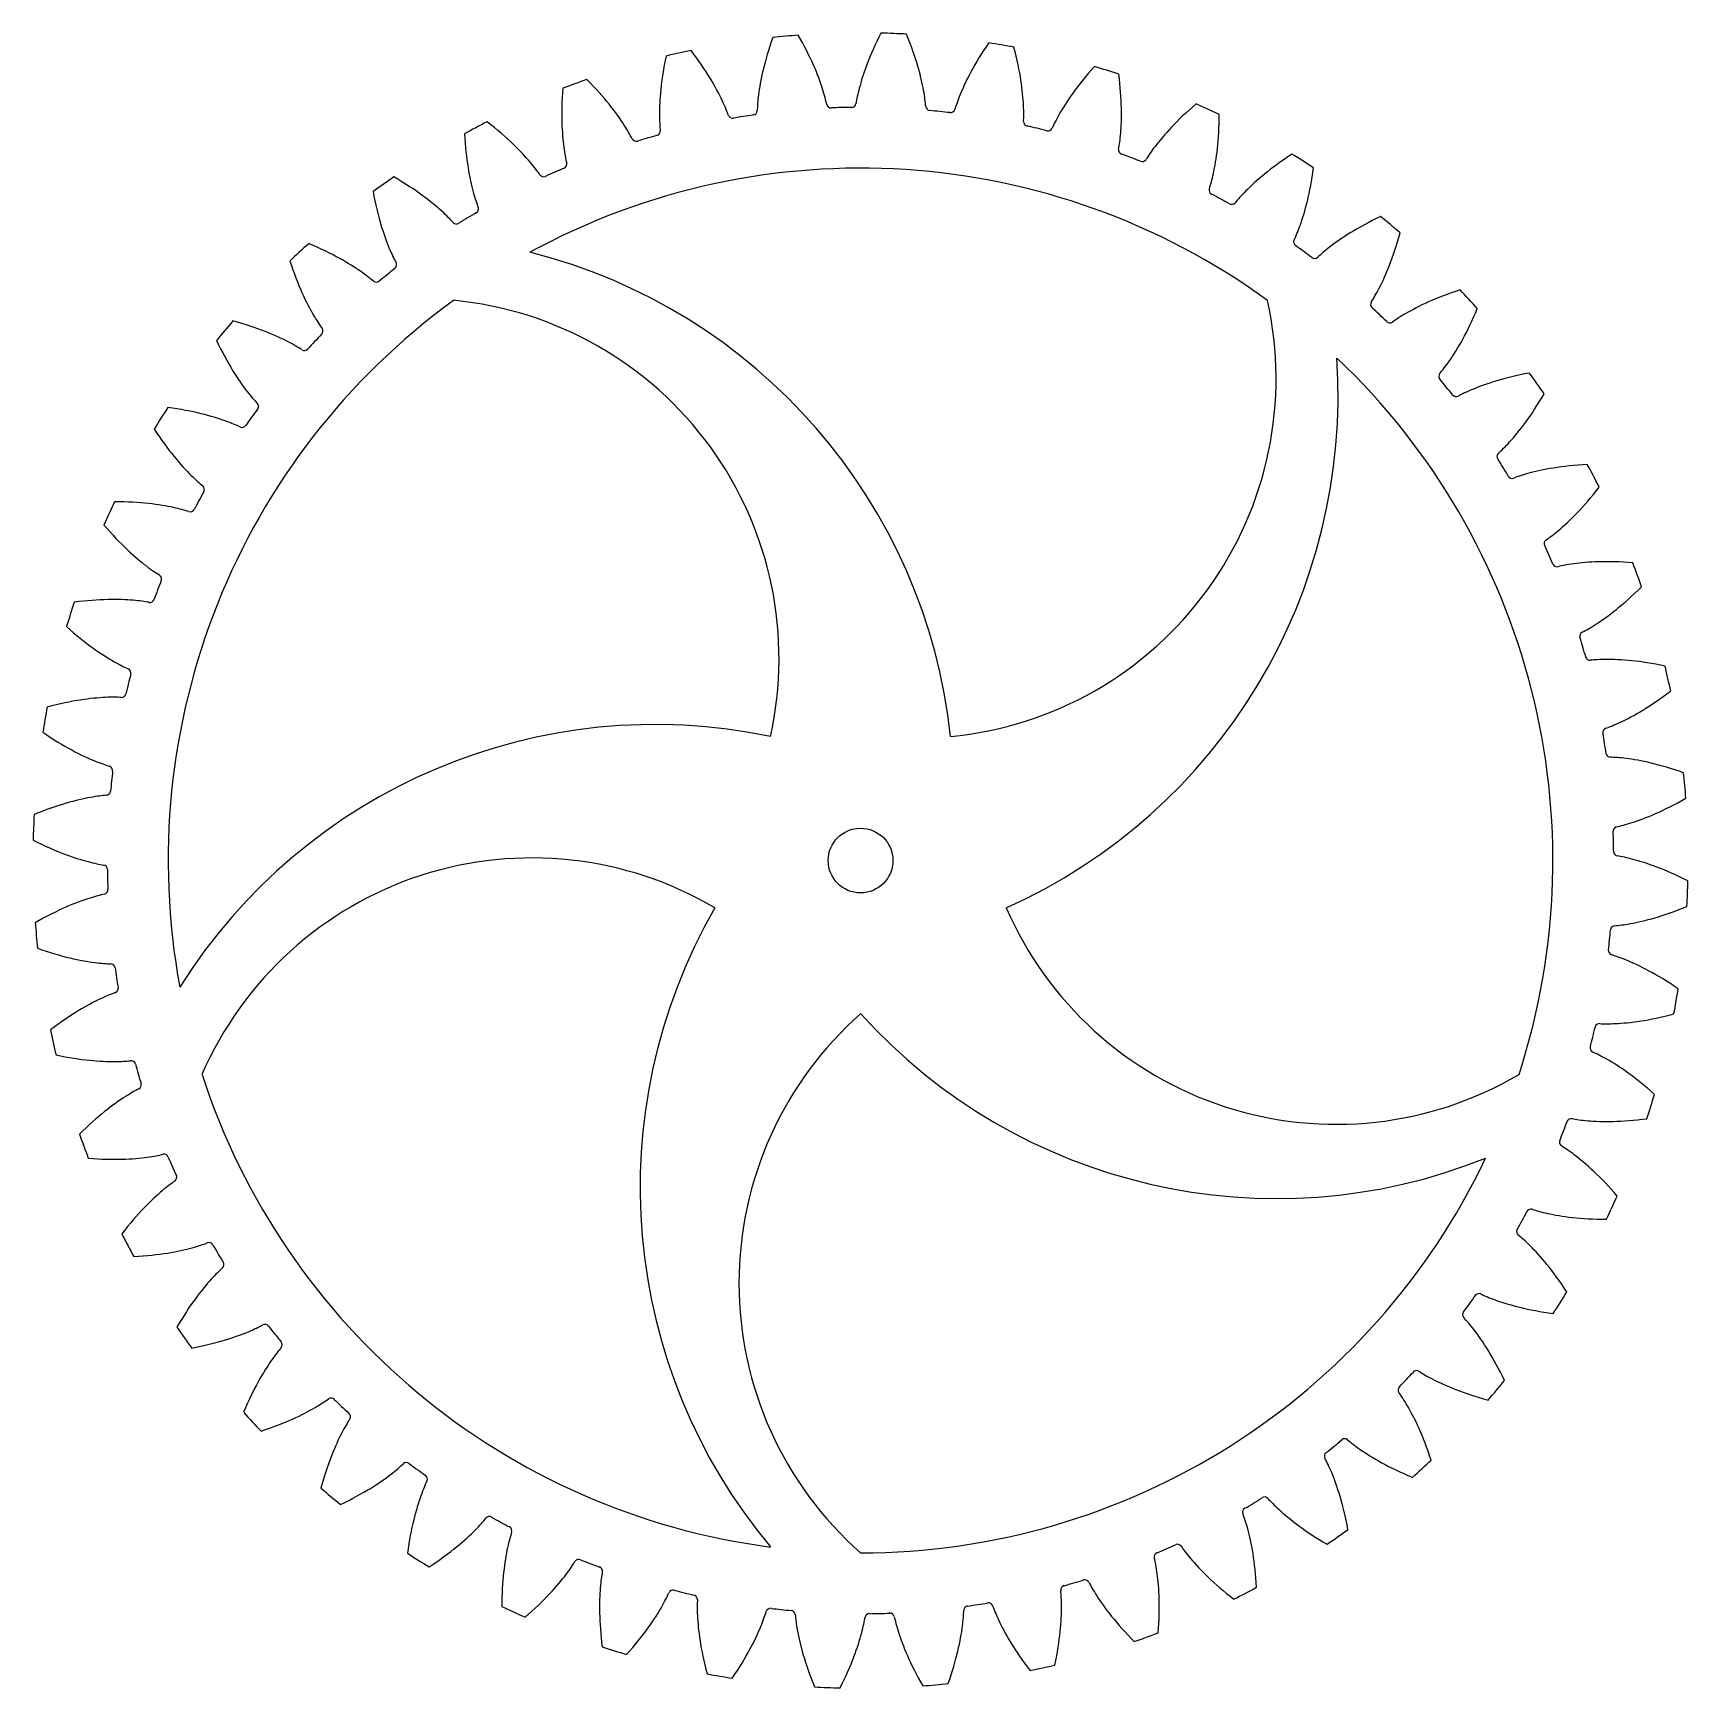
# Model space of a CAD drawing. Header units: millimetres. Extents: x -21 to 125, y -2 to 144.
import ezdxf

# ---------------------------------------------------------------- set-up
doc = ezdxf.new("R2010")
doc.units = ezdxf.units.MM
doc.layers.get('0').update_dxf_attribs({"linetype": 'CONTINUOUS'})

msp = doc.modelspace()

# ---------------------------------------------------------------- linework, layer by layer
msp.add_circle((51.67, 71.11), 2.85)
for centre, radius, start, end in [((51.67, 71.11), 72.92, 94.3148, 96.0852), ((51.67, 71.11), 72.92, 86.8148, 88.5852), ((51.67, 71.11), 72.92, 79.3148, 81.0852), ((51.67, 71.11), 72.92, 101.8148, 103.5852), ((51.67, 71.11), 72.92, 71.8148, 73.5852), ((51.67, 71.11), 72.92, 109.3148, 111.0852), ((42.17, 137.19), 0.4, 278.1804, 358.3858), ((49.08, 137.82), 0.4, 192.0142, 272.2196), ((51.67, 71.11), 66.36, 90.6804, 92.2196), ((50.87, 137.86), 0.4, 270.6804, 350.8858), ((57.81, 137.58), 0.4, 184.5142, 264.7196), ((51.67, 71.11), 66.36, 83.1804, 84.7196), ((59.59, 137.4), 0.4, 263.1804, 343.3858), ((51.67, 71.11), 72.92, 64.3148, 66.0852), ((51.67, 71.11), 72.92, 116.8148, 118.5852), ((40.4, 136.91), 0.4, 199.5142, 279.7196), ((51.67, 71.11), 66.36, 98.1804, 99.7196), ((66.43, 136.21), 0.4, 177.0142, 257.2196), ((51.67, 71.11), 66.36, 75.6804, 77.2196), ((68.18, 135.79), 0.4, 255.6804, 335.8858), ((31.9, 134.88), 0.4, 207.0142, 287.2196), ((51.67, 71.11), 66.36, 105.6804, 107.2196), ((33.62, 135.38), 0.4, -74.3196, 5.8858), ((74.8, 133.73), 0.4, 169.5142, 249.7196), ((51.67, 71.11), 66.36, 68.1804, 69.7196), ((76.48, 133.09), 0.4, 248.1804, 328.3858), ((51.67, 71.11), 72.92, 56.8148, 58.5852), ((51.67, 71.11), 72.92, 124.3148, 126.0852), ((51.67, 71.11), 61, 54, 118.5256), ((23.75, 131.75), 0.4, 214.5142, 294.7196), ((51.67, 71.11), 66.36, 113.1804, 114.7196), ((25.39, 132.48), 0.4, -66.8196, 13.3858), ((82.78, 130.17), 0.4, 162.0142, 242.2196), ((51.67, 71.11), 66.36, 60.6804, 62.2196), ((17.6, 128.52), 0.4, -59.3196, 20.8858), ((84.36, 129.32), 0.4, 240.6804, 320.8858), ((16.07, 127.59), 0.4, 222.0142, 302.2196), ((51.67, 71.11), 66.36, 120.6804, 122.2196), ((51.67, 71.11), 72.92, 49.3148, 51.0852), ((51.67, 71.11), 72.92, 131.8148, 133.5852), ((90.22, 125.61), 0.4, 154.5142, 234.7196), ((10.47, 76.79), 49.41, 6.0926, 75.8624), ((51.67, 71.11), 66.36, 53.1804, 54.7196), ((91.67, 124.55), 0.4, 233.1804, 313.3858), ((51.67, 71.11), 66.36, 128.1804, 129.7196), ((10.4, 123.59), 0.4, -51.8196, 28.3858), ((9.01, 122.46), 0.4, 229.5142, 309.7196), ((51.67, 71.11), 72.92, 41.8148, 43.5852), ((51.67, 71.11), 61, 126, 190.5256), ((12.8, 88.92), 31.69, -12.5416, 84.5416), ((56.59, 113.58), 31.69, -84.5416, 12.5416), ((97.01, 120.11), 0.4, 147.0142, 227.2196), ((51.67, 71.11), 66.36, 45.6804, 47.2196), ((51.67, 71.11), 72.92, 139.3148, 141.0852), ((98.31, 118.87), 0.4, 225.6804, 305.8858), ((51.67, 71.11), 66.36, 135.6804, 137.2196), ((3.91, 117.75), 0.4, -44.3196, 35.8858), ((2.67, 116.45), 0.4, 237.0142, 317.2196), ((44.33, 112.05), 49.41, -65.9074, 3.8624), ((51.67, 71.11), 61, -18, 46.5256), ((103.01, 113.77), 0.4, 139.5142, 219.7196), ((51.67, 71.11), 72.92, 34.3148, 36.0852), ((51.67, 71.11), 66.36, 38.1804, 39.7196), ((51.67, 71.11), 72.92, 146.8148, 148.5852), ((51.67, 71.11), 66.36, 143.1804, 144.7196), ((-1.77, 111.12), 0.4, -36.8196, 43.3858), ((104.14, 112.38), 0.4, 218.1804, 298.3858), ((-2.83, 109.67), 0.4, 244.5142, 324.7196), ((108.14, 106.7), 0.4, 132.0142, 212.2196), ((51.67, 71.11), 66.36, 30.6804, 32.2196), ((51.67, 71.11), 72.92, 26.8148, 28.5852), ((51.67, 71.11), 66.36, 150.6804, 152.2196), ((-6.54, 103.8), 0.4, -29.3196, 50.8858), ((109.08, 105.17), 0.4, 210.6804, 290.8858), ((51.67, 71.11), 72.92, 154.3148, 156.0852), ((-7.39, 102.23), 0.4, 252.0142, 332.2196), ((112.3, 99.03), 0.4, 124.5142, 204.7196), ((51.67, 71.11), 66.36, 23.1804, 24.7196), ((-10.31, 95.92), 0.4, -21.8196, 58.3858), ((113.03, 97.39), 0.4, 203.1804, 283.3858), ((51.67, 71.11), 72.92, 19.3148, 21.0852), ((51.67, 71.11), 66.36, 158.1804, 159.7196), ((51.67, 71.11), 72.92, 161.8148, 163.5852), ((-10.95, 94.25), 0.4, 259.5142, 339.7196), ((115.43, 90.87), 0.4, 117.0142, 197.2196), ((51.67, 71.11), 66.36, 15.6804, 17.2196), ((115.94, 89.15), 0.4, 195.6804, 275.8858), ((51.67, 71.11), 66.36, 165.6804, 167.2196), ((-13.01, 87.62), 0.4, -14.3196, 65.8858), ((51.67, 71.11), 72.92, 11.8148, 13.5852), ((51.67, 71.11), 72.92, 169.3148, 171.0852), ((-13.44, 85.88), 0.4, 267.0142, 347.2196), ((33.54, 33.68), 49.41, 78.0926, 147.8624), ((117.46, 82.38), 0.4, 109.5142, 189.7196), ((51.67, 71.11), 66.36, 8.1804, 9.7196), ((117.74, 80.61), 0.4, 188.1804, 268.3858), ((-14.62, 79.04), 0.4, -6.8196, 73.3858), ((51.67, 71.11), 66.36, 173.1804, 174.7196), ((51.67, 71.11), 72.92, 4.3148, 6.0852), ((-14.81, 77.26), 0.4, 274.5142, 354.7196), ((51.67, 71.11), 72.92, 176.8148, 178.5852), ((118.37, 73.7), 0.4, 102.0142, 182.2196), ((51.67, 71.11), 66.36, 0.6804, 2.2196), ((118.42, 71.91), 0.4, 180.6804, 260.8858), ((-15.08, 70.32), 0.4, 0.6804, 80.8858), ((51.67, 71.11), 66.36, 180.6804, 182.2196), ((22.72, 39.65), 31.69, 59.4584, 156.5416), ((-15.04, 68.53), 0.4, -77.9858, 2.2196), ((51.67, 71.11), 72.92, 356.8148, 358.5852), ((51.67, 71.11), 72.92, 184.3148, 186.0852), ((81.66, 42.3), 49.41, 150.0926, 219.8624), ((93.58, 79.56), 31.69, 203.4584, 300.5416), ((51.67, 71.11), 66.36, 353.1804, 354.7196), ((118.14, 64.97), 0.4, 94.5142, 174.7196), ((117.95, 63.19), 0.4, 173.1804, 253.3858), ((-14.41, 61.61), 0.4, 8.1804, 88.3858), ((51.67, 71.11), 66.36, 188.1804, 189.7196), ((-14.13, 59.84), 0.4, -70.4858, 9.7196), ((51.67, 71.11), 72.92, 349.3148, 351.0852), ((72.65, 33.86), 31.69, 131.4584, 228.5416), ((88.33, 90.74), 49.41, 222.0926, 291.8624), ((51.67, 71.11), 72.92, 191.8148, 193.5852), ((51.67, 71.11), 66.36, 345.6804, 347.2196), ((116.77, 56.35), 0.4, 87.0142, 167.2196), ((116.35, 54.6), 0.4, 165.6804, 245.8858), ((-12.6, 53.07), 0.4, 15.6804, 95.8858), ((51.67, 71.11), 66.36, 195.6804, 197.2196), ((-12.1, 51.35), 0.4, -62.9858, 17.2196), ((51.67, 71.11), 61, 198, 262.5256), ((51.67, 71.11), 72.92, 341.8148, 343.5852), ((51.67, 71.11), 66.36, 338.1804, 339.7196), ((114.28, 47.97), 0.4, 79.5142, 159.7196), ((51.67, 71.11), 72.92, 199.3148, 201.0852), ((-9.7, 44.84), 0.4, 23.1804, 103.3858), ((113.64, 46.3), 0.4, 158.1804, 238.3858), ((51.67, 71.11), 66.36, 203.1804, 204.7196), ((51.67, 71.11), 61, 270, 334.5256), ((-8.97, 43.2), 0.4, -55.4858, 24.7196), ((51.67, 71.11), 72.92, 334.3148, 336.0852), ((51.67, 71.11), 66.36, 330.6804, 332.2196), ((110.73, 40), 0.4, 72.0142, 152.2196), ((51.67, 71.11), 72.92, 206.8148, 208.5852), ((109.87, 38.42), 0.4, 150.6804, 230.8858), ((-5.74, 37.05), 0.4, 30.6804, 110.8858), ((51.67, 71.11), 66.36, 210.6804, 212.2196), ((-4.81, 35.52), 0.4, -47.9858, 32.2196), ((51.67, 71.11), 66.36, 323.1804, 324.7196), ((106.16, 32.56), 0.4, 64.5142, 144.7196), ((51.67, 71.11), 72.92, 326.8148, 328.5852), ((105.11, 31.11), 0.4, 143.1804, 223.3858), ((51.67, 71.11), 72.92, 214.3148, 216.0852), ((-0.81, 29.85), 0.4, 38.1804, 118.3858), ((51.67, 71.11), 66.36, 218.1804, 219.7196), ((0.32, 28.45), 0.4, -40.4858, 39.7196), ((51.67, 71.11), 66.36, 315.6804, 317.2196), ((100.66, 25.77), 0.4, 57.0142, 137.2196), ((51.67, 71.11), 72.92, 319.3148, 321.0852), ((5.03, 23.35), 0.4, 45.6804, 125.8858), ((51.67, 71.11), 66.36, 225.6804, 227.2196), ((99.43, 24.47), 0.4, 135.6804, 215.8858), ((51.67, 71.11), 72.92, 221.8148, 223.5852), ((6.33, 22.12), 0.4, -32.9858, 47.2196), ((51.67, 71.11), 66.36, 308.1804, 309.7196), ((94.32, 19.77), 0.4, 49.5142, 129.7196), ((11.66, 17.67), 0.4, 53.1804, 133.3858), ((51.67, 71.11), 66.36, 233.1804, 234.7196), ((92.93, 18.64), 0.4, 128.1804, 208.3858), ((51.67, 71.11), 72.92, 311.8148, 313.5852), ((13.11, 16.62), 0.4, -25.4858, 54.7196), ((51.67, 71.11), 72.92, 229.3148, 231.0852), ((51.67, 71.11), 66.36, 300.6804, 302.2196), ((87.26, 14.64), 0.4, 42.0142, 122.2196), ((18.98, 12.91), 0.4, 60.6804, 140.8858), ((51.67, 71.11), 66.36, 240.6804, 242.2196), ((85.73, 13.7), 0.4, 120.6804, 200.8858), ((20.55, 12.05), 0.4, -17.9858, 62.2196), ((51.67, 71.11), 72.92, 304.3148, 306.0852), ((51.67, 71.11), 66.36, 293.1804, 294.7196), ((79.58, 10.47), 0.4, 34.5142, 114.7196), ((51.67, 71.11), 72.92, 236.8148, 238.5852), ((26.85, 9.14), 0.4, 68.1804, 148.3858), ((51.67, 71.11), 66.36, 248.1804, 249.7196), ((28.53, 8.5), 0.4, -10.4858, 69.7196), ((77.94, 9.75), 0.4, 113.1804, 193.3858), ((51.67, 71.11), 66.36, 285.6804, 287.2196), ((71.43, 7.35), 0.4, 27.0142, 107.2196), ((35.16, 6.43), 0.4, 75.6804, 155.8858), ((51.67, 71.11), 66.36, 255.6804, 257.2196), ((36.9, 6.01), 0.4, -2.9858, 77.2196), ((69.71, 6.84), 0.4, 105.6804, 185.8858), ((51.67, 71.11), 72.92, 296.8148, 298.5852), ((51.67, 71.11), 72.92, 244.3148, 246.0852), ((43.74, 4.83), 0.4, 83.1804, 163.3858), ((51.67, 71.11), 66.36, 263.1804, 264.7196), ((45.52, 4.64), 0.4, 4.5142, 84.7196), ((52.46, 4.36), 0.4, 90.6804, 170.8858), ((51.67, 71.11), 66.36, 270.6804, 272.2196), ((54.25, 4.41), 0.4, 12.0142, 92.2196), ((61.16, 5.04), 0.4, 98.1804, 178.3858), ((51.67, 71.11), 66.36, 278.1804, 279.7196), ((62.94, 5.32), 0.4, 19.5142, 99.7196), ((51.67, 71.11), 72.92, 289.3148, 291.0852), ((51.67, 71.11), 72.92, 251.8148, 253.5852), ((51.67, 71.11), 72.92, 281.8148, 283.5852), ((51.67, 71.11), 72.92, 259.3148, 261.0852), ((51.67, 71.11), 72.92, 274.3148, 276.0852), ((51.67, 71.11), 72.92, 266.8148, 268.5852)]:
    msp.add_arc(centre, radius, start, end)
for points in [[(43.94, 143.62), (43.19, 141.5), (42.84, 139.8), (42.68, 138.57)], [(48.33, 139.09), (47.95, 140.27), (47.3, 141.88), (46.18, 143.83)], [(53.47, 144.01), (52.45, 142.01), (51.88, 140.37), (51.56, 139.17)], [(57.23, 138.94), (57.01, 140.16), (56.57, 141.84), (55.72, 143.92)], [(62.97, 143.15), (61.7, 141.3), (60.92, 139.75), (60.45, 138.6)], [(34.54, 141.99), (34.07, 139.79), (33.95, 138.06), (33.95, 136.82)], [(39.48, 138.07), (38.95, 139.19), (38.1, 140.7), (36.74, 142.49)], [(66.03, 137.64), (65.97, 138.87), (65.76, 140.6), (65.19, 142.77)], [(72.27, 141.06), (70.77, 139.39), (69.8, 137.95), (69.18, 136.88)], [(74.59, 135.19), (74.7, 136.43), (74.71, 138.16), (74.42, 140.39)], [(25.43, 139.15), (25.26, 136.91), (25.36, 135.18), (25.53, 133.95)], [(30.85, 135.91), (30.18, 136.95), (29.13, 138.34), (27.55, 139.93)], [(42.68, 138.57), (42.61, 138), (42.58, 137.54), (42.57, 137.18)], [(48.69, 137.73), (48.61, 138.09), (48.5, 138.54), (48.33, 139.09)], [(51.56, 139.17), (51.42, 138.61), (51.33, 138.16), (51.27, 137.8)], [(57.41, 137.55), (57.38, 137.91), (57.33, 138.38), (57.23, 138.94)], [(60.45, 138.6), (60.23, 138.07), (60.08, 137.63), (59.98, 137.28)], [(40.02, 136.78), (39.9, 137.12), (39.73, 137.55), (39.48, 138.07)], [(66.03, 136.23), (66.05, 136.59), (66.06, 137.06), (66.03, 137.64)], [(81.23, 137.77), (79.52, 136.31), (78.37, 135.01), (77.62, 134.03)], [(22.57, 132.63), (21.77, 133.58), (20.55, 134.82), (18.77, 136.19)], [(31.55, 134.69), (31.38, 135.01), (31.16, 135.42), (30.85, 135.91)], [(33.95, 136.82), (33.96, 136.25), (33.99, 135.78), (34.02, 135.42)], [(69.18, 136.88), (68.9, 136.38), (68.69, 135.96), (68.54, 135.63)], [(82.76, 131.65), (83.02, 132.86), (83.27, 134.58), (83.27, 136.83)], [(16.78, 135.14), (16.9, 132.9), (17.22, 131.2), (17.55, 130)], [(74.41, 133.8), (74.48, 134.16), (74.54, 134.62), (74.59, 135.19)], [(25.53, 133.95), (25.6, 133.38), (25.7, 132.92), (25.78, 132.57)], [(77.62, 134.03), (77.27, 133.57), (77.01, 133.18), (76.82, 132.88)], [(89.67, 133.34), (87.79, 132.12), (86.48, 130.98), (85.61, 130.1)], [(14.79, 128.31), (13.87, 129.14), (12.5, 130.21), (10.56, 131.34)], [(23.42, 131.52), (23.22, 131.82), (22.94, 132.19), (22.57, 132.63)], [(82.4, 130.3), (82.51, 130.64), (82.64, 131.09), (82.76, 131.65)], [(90.4, 127.07), (90.82, 128.24), (91.28, 129.91), (91.58, 132.14)], [(8.72, 130.04), (9.13, 127.83), (9.68, 126.19), (10.15, 125.04)], [(17.55, 130), (17.7, 129.44), (17.85, 129), (17.98, 128.67)], [(85.61, 130.1), (85.2, 129.69), (84.89, 129.34), (84.67, 129.06)], [(15.78, 127.32), (15.54, 127.59), (15.21, 127.92), (14.79, 128.31)], [(89.86, 125.78), (90.02, 126.1), (90.2, 126.53), (90.4, 127.07)], [(97.47, 127.85), (95.45, 126.88), (94, 125.93), (93.02, 125.17)], [(7.64, 123.01), (6.62, 123.71), (5.12, 124.6), (3.05, 125.46)], [(97.37, 121.54), (97.94, 122.64), (98.62, 124.24), (99.2, 126.41)], [(1.39, 123.93), (2.09, 121.8), (2.85, 120.23), (3.47, 119.16)], [(10.15, 125.04), (10.38, 124.51), (10.58, 124.09), (10.75, 123.78)], [(93.02, 125.17), (92.56, 124.82), (92.21, 124.51), (91.95, 124.26)], [(8.75, 122.16), (8.47, 122.39), (8.11, 122.68), (7.64, 123.01)], [(96.67, 120.33), (96.87, 120.63), (97.1, 121.03), (97.37, 121.54)], [(104.49, 121.39), (102.35, 120.69), (100.79, 119.93), (99.72, 119.31)], [(103.56, 115.14), (104.27, 116.16), (105.15, 117.66), (106.01, 119.73)], [(1.24, 116.82), (0.14, 117.38), (-1.46, 118.06), (-3.63, 118.65)], [(3.47, 119.16), (3.76, 118.67), (4.02, 118.28), (4.23, 117.99)], [(99.72, 119.31), (99.22, 119.02), (98.83, 118.76), (98.54, 118.55)], [(-5.07, 116.92), (-4.1, 114.89), (-3.15, 113.44), (-2.39, 112.46)], [(2.45, 116.12), (2.15, 116.31), (1.75, 116.55), (1.24, 116.82)], [(102.71, 114.03), (102.94, 114.3), (103.23, 114.67), (103.56, 115.14)], [(110.6, 114.06), (108.39, 113.65), (106.74, 113.1), (105.6, 112.62)], [(-2.39, 112.46), (-2.04, 112.01), (-1.73, 111.66), (-1.48, 111.39)], [(105.6, 112.62), (105.07, 112.4), (104.65, 112.2), (104.33, 112.02)], [(-4.3, 109.84), (-5.46, 110.26), (-7.13, 110.73), (-9.36, 111.02)], [(108.86, 107.99), (109.7, 108.91), (110.77, 110.28), (111.89, 112.22)], [(-3, 109.31), (-3.33, 109.46), (-3.75, 109.65), (-4.3, 109.84)], [(-10.56, 109.12), (-9.34, 107.24), (-8.2, 105.93), (-7.32, 105.05)], [(107.87, 107), (108.14, 107.24), (108.48, 107.57), (108.86, 107.99)], [(-7.32, 105.05), (-6.91, 104.65), (-6.56, 104.34), (-6.29, 104.11)], [(110.55, 105.23), (110, 105.08), (109.56, 104.93), (109.22, 104.8)], [(115.7, 106), (113.45, 105.88), (111.75, 105.55), (110.55, 105.23)], [(113.19, 100.21), (114.14, 101.01), (115.37, 102.23), (116.74, 104.01)], [(-8.87, 102.21), (-10.08, 102.47), (-11.8, 102.71), (-14.05, 102.72)], [(-7.52, 101.85), (-7.86, 101.96), (-8.31, 102.08), (-8.87, 102.21)], [(-14.99, 100.67), (-13.53, 98.97), (-12.24, 97.81), (-11.25, 97.06)], [(112.08, 99.36), (112.37, 99.56), (112.75, 99.84), (113.19, 100.21)], [(-11.25, 97.06), (-10.79, 96.71), (-10.4, 96.45), (-10.1, 96.27)], [(114.5, 97.25), (113.93, 97.17), (113.48, 97.08), (113.13, 97)], [(119.7, 97.35), (117.46, 97.52), (115.73, 97.42), (114.5, 97.25)], [(116.46, 91.93), (117.5, 92.6), (118.89, 93.65), (120.48, 95.23)], [(-12.41, 94.04), (-13.65, 94.14), (-15.38, 94.16), (-17.61, 93.87)], [(-11.02, 93.86), (-11.38, 93.92), (-11.84, 93.99), (-12.41, 94.04)], [(115.25, 91.23), (115.57, 91.39), (115.98, 91.62), (116.46, 91.93)], [(-18.28, 91.72), (-16.61, 90.22), (-15.17, 89.24), (-14.1, 88.63)], [(-14.1, 88.63), (-13.6, 88.34), (-13.18, 88.14), (-12.85, 87.99)], [(117.38, 88.83), (116.8, 88.82), (116.34, 88.79), (115.98, 88.76)], [(122.55, 88.24), (120.35, 88.71), (118.62, 88.83), (117.38, 88.83)], [(118.62, 83.3), (119.75, 83.82), (121.26, 84.68), (123.04, 86.04)], [(-14.86, 85.48), (-16.1, 85.42), (-17.82, 85.21), (-19.99, 84.63)], [(-13.46, 85.48), (-13.82, 85.5), (-14.28, 85.51), (-14.86, 85.48)], [(117.33, 82.76), (117.67, 82.88), (118.1, 83.05), (118.62, 83.3)], [(-20.37, 82.41), (-18.52, 81.14), (-16.97, 80.36), (-15.82, 79.89)], [(119.13, 80.1), (118.56, 80.17), (118.09, 80.2), (117.73, 80.21)], [(-15.82, 79.89), (-15.29, 79.68), (-14.85, 79.53), (-14.5, 79.42)], [(124.17, 78.84), (122.06, 79.59), (120.36, 79.94), (119.13, 80.1)], [(-16.16, 76.67), (-17.38, 76.45), (-19.06, 76.02), (-21.14, 75.16)], [(-14.77, 76.86), (-15.13, 76.83), (-15.6, 76.77), (-16.16, 76.67)], [(119.64, 74.45), (120.82, 74.83), (122.43, 75.48), (124.38, 76.6)], [(118.29, 74.09), (118.64, 74.16), (119.09, 74.28), (119.64, 74.45)], [(-21.23, 72.91), (-19.23, 71.9), (-17.59, 71.33), (-16.39, 71.01)], [(119.72, 71.21), (119.17, 71.36), (118.71, 71.45), (118.35, 71.51)], [(-16.39, 71.01), (-15.83, 70.86), (-15.38, 70.77), (-15.02, 70.71)], [(124.56, 69.31), (122.56, 70.33), (120.92, 70.9), (119.72, 71.21)], [(-16.31, 67.77), (-17.49, 67.4), (-19.1, 66.74), (-21.05, 65.63)], [(-14.96, 68.14), (-15.31, 68.06), (-15.76, 67.95), (-16.31, 67.77)], [(119.5, 65.55), (120.72, 65.77), (122.4, 66.21), (124.47, 67.06)], [(118.11, 65.37), (118.47, 65.4), (118.93, 65.45), (119.5, 65.55)], [(-20.84, 63.38), (-18.72, 62.63), (-17.02, 62.28), (-15.79, 62.13)], [(119.15, 62.33), (118.62, 62.55), (118.18, 62.7), (117.83, 62.8)], [(-15.79, 62.13), (-15.22, 62.05), (-14.76, 62.02), (-14.4, 62.01)], [(123.7, 59.81), (121.85, 61.08), (120.3, 61.86), (119.15, 62.33)], [(-15.29, 58.93), (-16.41, 58.4), (-17.92, 57.54), (-19.71, 56.18)], [(-14, 59.47), (-14.34, 59.35), (-14.77, 59.17), (-15.29, 58.93)], [(118.19, 56.75), (119.43, 56.8), (121.15, 57.02), (123.32, 57.59)], [(116.79, 56.74), (117.15, 56.73), (117.61, 56.72), (118.19, 56.75)], [(-19.21, 53.98), (-17.02, 53.52), (-15.28, 53.39), (-14.05, 53.4)], [(117.43, 53.6), (116.93, 53.88), (116.51, 54.09), (116.18, 54.24)], [(-14.05, 53.4), (-13.47, 53.4), (-13, 53.43), (-12.65, 53.47)], [(121.61, 50.51), (119.94, 52.01), (118.51, 52.98), (117.43, 53.6)], [(-13.13, 50.29), (-14.17, 49.62), (-15.56, 48.58), (-17.15, 46.99)], [(-11.92, 50.99), (-12.24, 50.83), (-12.64, 50.6), (-13.13, 50.29)], [(114.36, 48.37), (114.71, 48.3), (115.17, 48.23), (115.75, 48.19)], [(115.75, 48.19), (116.98, 48.08), (118.72, 48.07), (120.94, 48.36)], [(-11.17, 44.97), (-10.6, 45.05), (-10.14, 45.14), (-9.79, 45.23)], [(114.58, 45.16), (114.12, 45.51), (113.74, 45.77), (113.43, 45.96)], [(-16.37, 44.88), (-14.13, 44.7), (-12.4, 44.81), (-11.17, 44.97)], [(118.33, 41.55), (116.87, 43.26), (115.57, 44.41), (114.58, 45.16)], [(-8.75, 42.87), (-9.04, 42.66), (-9.42, 42.38), (-9.86, 42.01)], [(-9.86, 42.01), (-10.8, 41.21), (-12.04, 40), (-13.41, 38.22)], [(110.85, 40.38), (111.19, 40.27), (111.64, 40.14), (112.2, 40.02)], [(112.2, 40.02), (113.42, 39.75), (115.13, 39.51), (117.38, 39.51)], [(110.66, 37.17), (110.25, 37.58), (109.9, 37.89), (109.62, 38.11)], [(-12.36, 36.22), (-10.12, 36.34), (-8.42, 36.67), (-7.22, 37)], [(-7.22, 37), (-6.67, 37.15), (-6.22, 37.3), (-5.89, 37.42)], [(113.9, 33.1), (112.67, 34.99), (111.54, 36.3), (110.66, 37.17)], [(-4.54, 35.22), (-4.81, 34.98), (-5.14, 34.66), (-5.53, 34.23)], [(-5.53, 34.23), (-6.37, 33.32), (-7.43, 31.95), (-8.56, 30)], [(106.33, 32.92), (106.66, 32.76), (107.09, 32.58), (107.63, 32.38)], [(107.63, 32.38), (108.79, 31.96), (110.47, 31.5), (112.69, 31.2)], [(105.72, 29.76), (105.37, 30.22), (105.06, 30.57), (104.81, 30.83)], [(-7.26, 28.16), (-5.06, 28.57), (-3.41, 29.12), (-2.26, 29.6)], [(-2.26, 29.6), (-1.73, 29.82), (-1.31, 30.03), (-1, 30.2)], [(108.4, 25.31), (107.44, 27.33), (106.48, 28.78), (105.72, 29.76)], [(0.62, 28.19), (0.39, 27.92), (0.1, 27.55), (-0.23, 27.08)], [(-0.23, 27.08), (-0.94, 26.06), (-1.82, 24.57), (-2.68, 22.5)], [(100.88, 26.11), (101.18, 25.91), (101.58, 25.67), (102.09, 25.41)], [(102.09, 25.41), (103.2, 24.84), (104.79, 24.16), (106.96, 23.58)], [(3.62, 22.92), (4.11, 23.21), (4.5, 23.47), (4.79, 23.68)], [(99.86, 23.06), (99.57, 23.56), (99.31, 23.95), (99.1, 24.24)], [(-1.15, 20.84), (0.98, 21.54), (2.54, 22.29), (3.62, 22.92)], [(6.66, 21.9), (6.47, 21.6), (6.23, 21.2), (5.96, 20.68)], [(101.94, 18.29), (101.24, 20.43), (100.49, 21.99), (99.86, 23.06)], [(5.96, 20.68), (5.39, 19.58), (4.72, 17.99), (4.13, 15.82)], [(94.58, 20.07), (94.86, 19.84), (95.22, 19.55), (95.7, 19.22)], [(95.7, 19.22), (96.71, 18.51), (98.21, 17.63), (100.28, 16.77)], [(10.32, 17.06), (10.77, 17.41), (11.12, 17.72), (11.39, 17.96)], [(93.18, 17.18), (92.96, 17.71), (92.75, 18.13), (92.58, 18.45)], [(5.86, 14.38), (7.89, 15.34), (9.34, 16.3), (10.32, 17.06)], [(13.47, 16.45), (13.32, 16.12), (13.13, 15.69), (12.94, 15.15)], [(94.61, 12.18), (94.2, 14.39), (93.66, 16.04), (93.18, 17.18)], [(12.94, 15.15), (12.52, 13.98), (12.05, 12.31), (11.75, 10.09)], [(87.56, 14.9), (87.8, 14.64), (88.12, 14.3), (88.55, 13.92)], [(17.73, 12.12), (18.13, 12.53), (18.44, 12.88), (18.67, 13.16)], [(85.78, 12.22), (85.63, 12.78), (85.48, 13.22), (85.35, 13.56)], [(88.55, 13.92), (89.46, 13.08), (90.83, 12.01), (92.77, 10.88)], [(13.66, 8.88), (15.54, 10.11), (16.85, 11.24), (17.73, 12.12)], [(20.93, 11.93), (20.82, 11.59), (20.7, 11.14), (20.57, 10.57)], [(86.56, 7.08), (86.44, 9.32), (86.11, 11.03), (85.78, 12.22)], [(20.57, 10.57), (20.31, 9.36), (20.07, 7.64), (20.06, 5.4)], [(79.91, 10.7), (80.12, 10.4), (80.39, 10.03), (80.77, 9.59)], [(25.72, 8.2), (26.07, 8.66), (26.32, 9.04), (26.51, 9.35)], [(77.81, 8.28), (77.73, 8.85), (77.64, 9.3), (77.55, 9.65)], [(80.77, 9.59), (81.57, 8.64), (82.78, 7.41), (84.56, 6.03)], [(22.11, 4.45), (23.81, 5.91), (24.97, 7.21), (25.72, 8.2)], [(28.92, 8.42), (28.86, 8.07), (28.79, 7.61), (28.74, 7.03)], [(71.78, 7.53), (71.95, 7.21), (72.18, 6.8), (72.49, 6.32)], [(77.9, 3.08), (78.07, 5.31), (77.97, 7.05), (77.81, 8.28)], [(28.74, 7.03), (28.64, 5.8), (28.62, 4.06), (28.91, 1.84)], [(34.15, 5.35), (34.44, 5.85), (34.64, 6.27), (34.79, 6.59)], [(37.3, 5.99), (37.28, 5.63), (37.27, 5.16), (37.3, 4.59)], [(69.38, 5.4), (69.38, 5.98), (69.35, 6.44), (69.31, 6.8)], [(72.49, 6.32), (73.16, 5.28), (74.2, 3.89), (75.79, 2.3)], [(31.06, 1.17), (32.56, 2.84), (33.54, 4.27), (34.15, 5.35)], [(37.3, 4.59), (37.36, 3.35), (37.57, 1.63), (38.15, -0.54)], [(42.88, 3.62), (43.1, 4.16), (43.25, 4.6), (43.36, 4.94)], [(45.92, 4.67), (45.95, 4.31), (46, 3.85), (46.11, 3.28)], [(51.77, 3.06), (51.92, 3.61), (52.01, 4.07), (52.06, 4.43)], [(54.64, 4.49), (54.72, 4.14), (54.83, 3.69), (55.01, 3.14)], [(60.65, 3.65), (60.72, 4.22), (60.75, 4.69), (60.77, 5.05)], [(63.31, 5.45), (63.43, 5.11), (63.61, 4.68), (63.85, 4.16)], [(68.79, 0.23), (69.26, 2.43), (69.38, 4.16), (69.38, 5.4)], [(40.37, -0.93), (41.64, 0.93), (42.41, 2.48), (42.88, 3.62)], [(46.11, 3.28), (46.33, 2.06), (46.76, 0.38), (47.61, -1.69)], [(49.87, -1.78), (50.88, 0.22), (51.45, 1.86), (51.77, 3.06)], [(55.01, 3.14), (55.38, 1.96), (56.03, 0.35), (57.15, -1.6)], [(59.4, -1.4), (60.14, 0.72), (60.49, 2.42), (60.65, 3.65)], [(63.85, 4.16), (64.38, 3.03), (65.23, 1.52), (66.6, -0.26)]]:
    msp.add_open_spline(points, degree=3)

doc.saveas('drawing.dxf')
